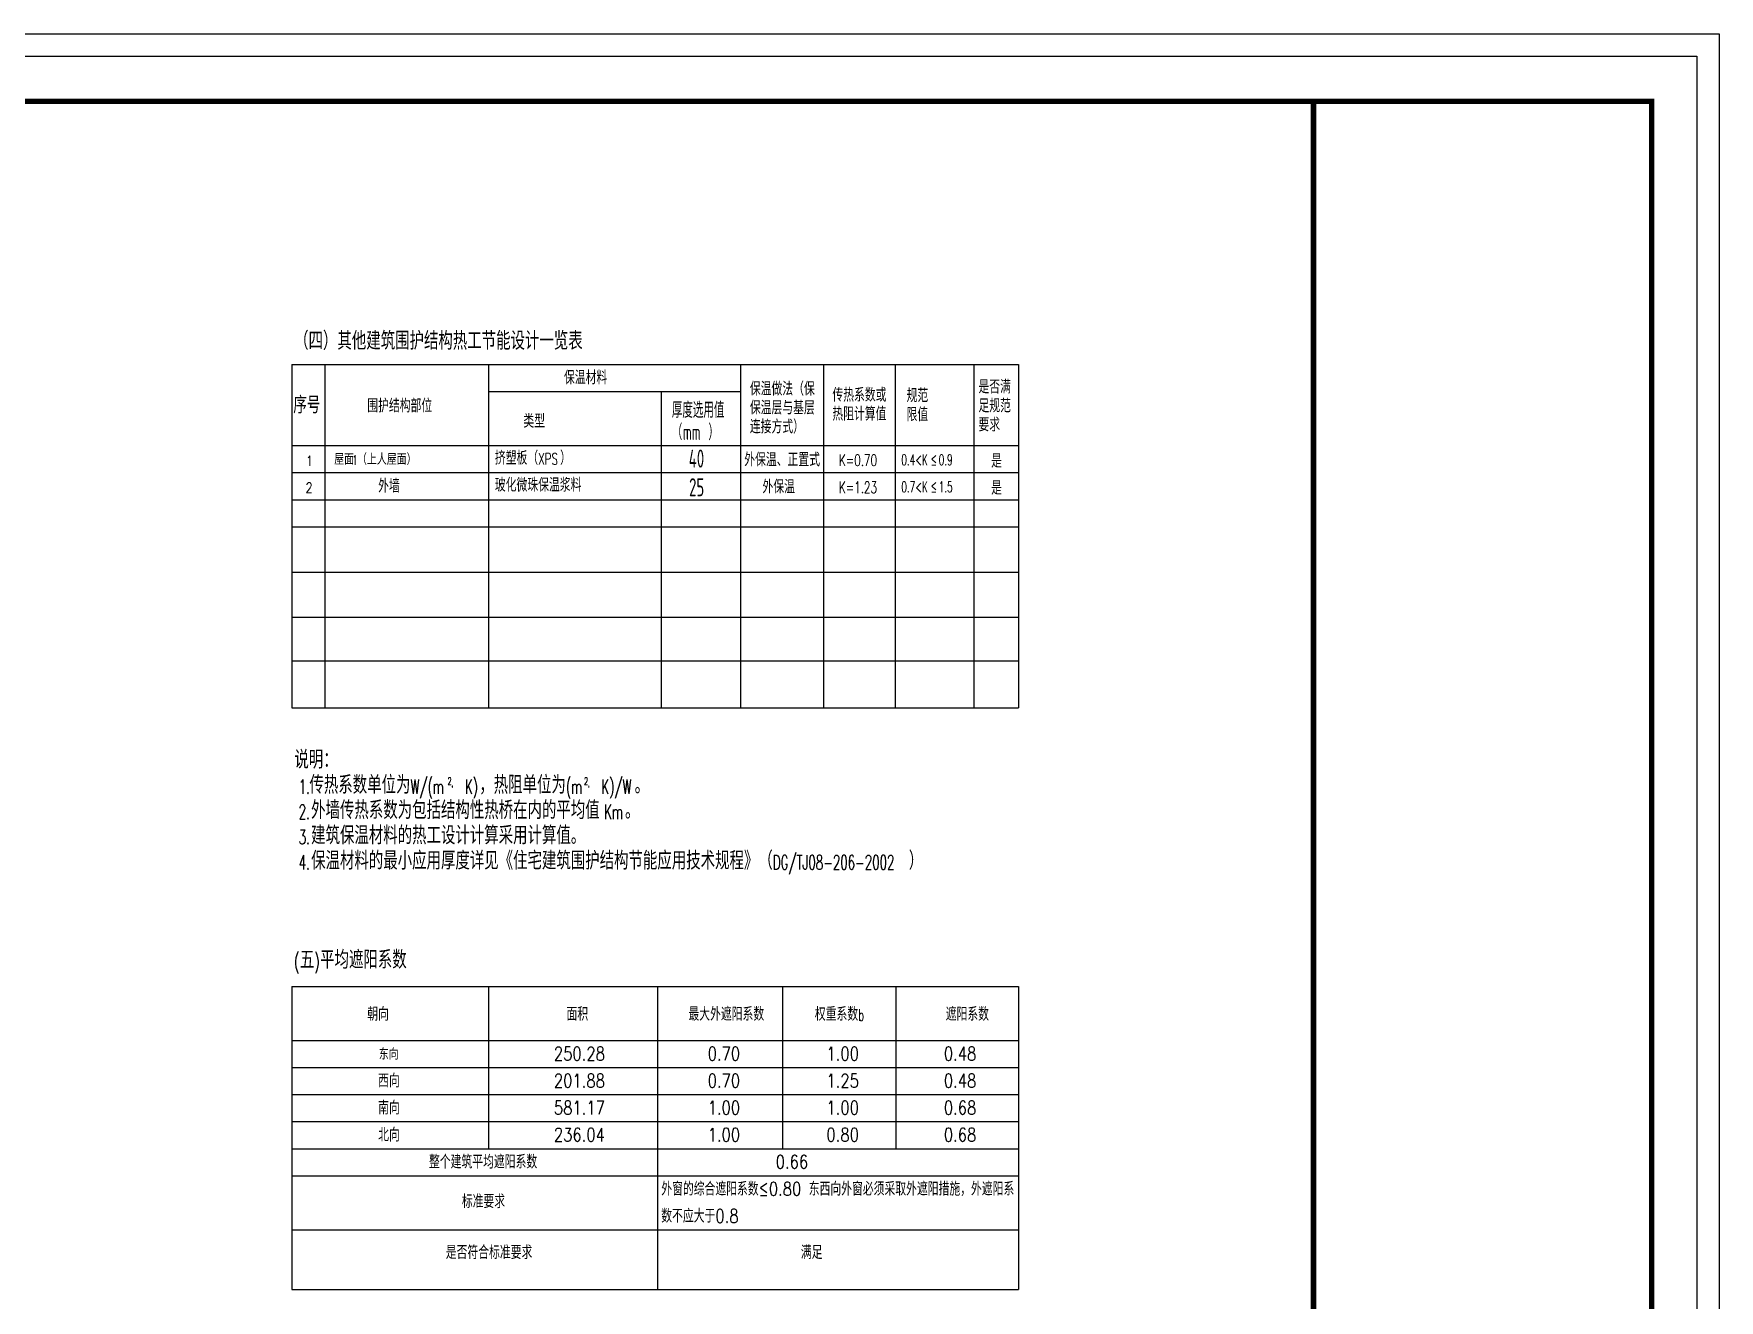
# Model space of a CAD drawing. Header units: millimetres. Extents: x -1048436 to -185795, y -983427 to 400387.
# Drawn here: x -715074 to -677687, y 372299 to 400387 of the extents above; entities that cross this region are included whole.
import ezdxf
from ezdxf.enums import TextEntityAlignment as Align

# ---------------------------------------------------------------- set-up
doc = ezdxf.new("R2010")
doc.units = ezdxf.units.MM
doc.header["$LTSCALE"] = 500
doc.layers.add('C-SHET-TTLB', color=11, linetype='Continuous')
doc.layers.add('建-文字', color=4, linetype='Continuous')
doc.styles.add('_HZTXT', font='SIMPLEX', dxfattribs={"width": 0.8, "bigfont": 'HZTXT'})
doc.styles.add('_ROMANS', font='ROMANS.shx', dxfattribs={"width": 0.6})
doc.styles.add('_SIMPLEX', font='SIMPLEX.shx', dxfattribs={"width": 0.8})
doc.styles.add('ECADI', font='hzs.shx', dxfattribs={"width": 0.7, "bigfont": 'hztxt.shx'})
doc.styles.add('XD2008', font='xd-hzs.shx', dxfattribs={"width": 0.7, "bigfont": 'xd-hztxt.shx'})
doc.styles.add('仿宋体', font='SIMPLEX', dxfattribs={"width": 0.8, "bigfont": 'HZTXT'})

# ---------------------------------------------------------------- blocks, each defined once
blk = doc.blocks.new('集团图框A1')
at = {"layer": 'C-SHET-TTLB'}
for points in [[(1095.85, -95.53), (1095.85, -699.53), (244.85, -699.53), (244.85, -95.53)], [(1090.85, -100.53), (1090.85, -694.53), (249.85, -694.53), (249.85, -100.53)]]:
    blk.add_lwpolyline(points, close=True, dxfattribs=at)
at = {"layer": 'C-SHET-TTLB', "const_width": 1.2}
blk.add_lwpolyline([(268.25, -110.53), (1080.85, -110.53), (1080.85, -684.53), (268.25, -684.53)], close=True, dxfattribs=at)
at = {"layer": 'C-SHET-TTLB'}
blk.add_lwpolyline([(1005.85, -110.53, 1.2, 1.2, 0), (1005.85, -684.53, 0.9, 0.9, 0)], format="xyseb", dxfattribs=at)
at = {"color": 2, "style": 'ECADI', "width": 0.7}
for tag, p in [('序号1', (1009.72, -381.88)), ('记要1', (1037.92, -381.9)), ('日期1', (1073.26, -381.71)), ('序号2', (1009.72, -387.77)), ('记要2', (1037.92, -387.79)), ('日期2', (1073.26, -387.6)), ('序号3', (1009.72, -393.63)), ('记要3', (1037.92, -393.65)), ('日期3', (1073.26, -393.46)), ('序号4', (1009.72, -399.51)), ('记要4', (1037.92, -399.53)), ('日期4', (1073.26, -399.35)), ('合作设计单位', (1042.53, -542.75)), ('审定人', (1041.84, -561.74)), ('审核人', (1041.84, -571.23)), ('设计总负责人', (1041.84, -580.99)), ('专业负责人', (1041.84, -591.72)), ('校对人', (1041.84, -601.96)), ('设计人', (1041.84, -611.83)), ('建设单位上', (1044.38, -619.93)), ('建设单位中', (1044.38, -623.89)), ('建设单位下', (1044.38, -627.74)), ('项目名称上', (1044.35, -632.3)), ('项目名称中', (1044.35, -636.38)), ('项目名称下', (1044.35, -640.33)), ('子项', (1043.59, -646.93)), ('图名上', (1044.47, -653.59)), ('图名中', (1044.47, -657.5)), ('图名下', (1044.47, -661.62)), ('工程编号', (1027.1, -667.58)), ('阶段', (1063.92, -667.61)), ('比例', (1025.96, -674.19)), ('专业', (1063.72, -673.97)), ('日期', (1026.1, -680.73)), ('图别、图号', (1066.05, -680.84))]:
    blk.add_attdef(tag, text='', height=3.5, dxfattribs=at).set_placement(p, align=Align.MIDDLE)
blk = doc.blocks.new('A1')
blk.add_blockref('集团图框A1', (-609654.51, -640037.88))

msp = doc.modelspace()

# ---------------------------------------------------------------- linework, layer by layer
at = {"layer": '建-文字'}
for p, q in [((-709351.1, 393052.9), (-693230.7, 393052.9)), ((-709351.1, 393052.9), (-709351.1, 385439.9)), ((-708620.7, 393052.9), (-708620.7, 385439.9)), ((-704989.1, 393052.9), (-704989.1, 385439.9)), ((-699393.6, 393052.9), (-699393.6, 385439.9)), ((-697557, 393052.9), (-697557, 385439.9)), ((-695969.6, 393052.9), (-695969.6, 385439.9)), ((-694219.3, 393052.9), (-694219.3, 385439.9)), ((-693230.7, 393052.9), (-693230.7, 385439.9)), ((-704989.1, 392452.9), (-699393.6, 392452.9)), ((-701156.1, 392452.9), (-701156.1, 385439.9)), ((-701156.1, 392452.9), (-701156.1, 385439.9)), ((-709351.1, 391252.9), (-693230.7, 391252.9)), ((-709351.1, 390652.9), (-693230.7, 390652.9)), ((-709351.1, 390052.9), (-693230.7, 390052.9)), ((-709351.1, 389452.9), (-693230.7, 389452.9)), ((-709351.1, 388449.7), (-693230.7, 388449.7)), ((-709351.1, 387446.4), (-693230.7, 387446.4)), ((-709351.1, 386482.6), (-693230.7, 386482.6)), ((-709351.1, 385439.9), (-693230.7, 385439.9)), ((-709351.1, 379261), (-693230.7, 379261)), ((-709351.1, 379261), (-709351.1, 372536.5)), ((-704989.1, 379261), (-704989.1, 375661)), ((-701240.6, 379261), (-701240.6, 372536.5)), ((-698467.9, 379261), (-698467.9, 375661)), ((-695952.4, 379261), (-695952.4, 375661)), ((-693230.7, 379261), (-693230.7, 372536.5)), ((-709351.1, 378061), (-693230.7, 378061)), ((-709351.1, 377461), (-693230.7, 377461)), ((-709351.1, 376861), (-693230.7, 376861)), ((-709351.1, 376261), (-693230.7, 376261)), ((-709351.1, 375661), (-693230.7, 375661)), ((-709351.1, 375061), (-693230.7, 375061)), ((-709351.1, 373861), (-693230.7, 373861)), ((-709351.1, 372536.5), (-693230.7, 372536.5))]:
    msp.add_line(p, q, dxfattribs=at)

# ---------------------------------------------------------------- block references
at = {"xscale": 100, "yscale": 100, "zscale": 100}
msp.add_blockref('A1', (60178179.3, 64413727.9), dxfattribs=at)

# ---------------------------------------------------------------- texts
at = {"layer": '建-文字', "linetype": 'Continuous', "style": '仿宋体'}
for s, height, width, p in [('（四）其他建筑围护结构热工节能设计一览表', 400, 0.8, (-709298.1, 393378.3)), ('说明：', 400, 0.8, (-709292.2, 384090.4)), ('传热系数单位为', 400, 0.8, (-708957.8, 383530.4)), ('，热阻单位为', 400, 0.8, (-705190.9, 383530.4)), ('1.', 320, 0.6, (-709195.5, 383530.4)), ('W/(m', 320, 0.6, (-706717.8, 383530.4)), ('2', 160, 0.6, (-705894.9, 383730.4)), ('·', 400, 0.8, (-705830.9, 383530.4)), ('K)', 320, 0.6, (-705510.9, 383530.4)), ('(m', 320, 0.6, (-703270.9, 383530.4)), ('2', 160, 0.6, (-702868.6, 383730.4)), ('·', 400, 0.8, (-702804.6, 383530.4)), ('K)/W', 320, 0.6, (-702484.6, 383530.4)), ('。', 400, 0.8, (-701744, 383530.4)), ('2.', 320, 0.6, (-709195.5, 382970.4)), ('外墙传热系数为包括结构性热桥在内的平均值', 400, 0.8, (-708921.2, 382970.4)), ('Km', 320, 0.6, (-702424.4, 382970.4)), ('建筑保温材料的热工设计计算采用计算值。', 400, 0.8, (-708921.2, 382410.4)), ('。', 400, 0.8, (-701958.1, 382970.4)), ('3.', 320, 0.6, (-709195.5, 382410.4)), ('4.', 320, 0.6, (-709195.5, 381850.4)), ('保温材料的最小应用厚度详见《住宅建筑围护结构节能应用技术规程》（', 400, 0.8, (-708921.2, 381850.4)), ('DG/TJ08-206-2002', 320, 0.6, (-698681.2, 381850.4)), ('）', 400, 0.8, (-695664, 381850.4)), ('(', 320, 0.6, (-709298.1, 379652.3)), ('五', 400, 0.8, (-709170.1, 379652.3)), (')', 320, 0.6, (-708850.1, 379652.3)), ('平均遮阳系数', 400, 0.8, (-708722.1, 379652.3))]:
    msp.add_text(s, height=height, dxfattribs=dict(at, width=width)).set_placement(p)
at = {"layer": '建-文字'}
for s, height, style, width, p in [('保温材料', 300, '_HZTXT', 0.8, (-703312.7, 392612.5)), ('保温做法（保', 300, '_HZTXT', 0.8, (-699189.5, 392363.4)), ('是否满', 300, '_HZTXT', 0.8, (-694119.1, 392407.7)), ('序号', 375, '_HZTXT', 0.8, (-709315.6, 391968.2)), ('围护结构部位', 300, '_HZTXT', 0.8, (-707675.7, 391987.9)), ('厚度选用值', 350, 'XD2008', 0.7, (-700919.3, 391866.7)), ('保温层与基层', 300, '_HZTXT', 0.8, (-699189.5, 391943.4)), ('传热系数或', 300, '_HZTXT', 0.8, (-697358.6, 392227.8)), ('规范', 300, '_HZTXT', 0.8, (-695713.5, 392214.1)), ('足规范', 300, '_HZTXT', 0.8, (-694119.1, 391987.7)), ('类型', 300, '_HZTXT', 0.8, (-704212.9, 391647.5)), ('连接方式）', 300, '_HZTXT', 0.8, (-699189.5, 391523.4)), ('热阻计算值', 300, '_HZTXT', 0.8, (-697358.6, 391807.8)), ('限值', 300, '_HZTXT', 0.8, (-695713.5, 391794.1)), ('要求', 300, '_HZTXT', 0.8, (-694119.1, 391567.7)), ('（', 350, 'XD2008', 0.7, (-700919.3, 391376.7)), ('mm', 350, 'XD2008', 0.7, (-700674.3, 391376.7)), ('）', 350, 'XD2008', 0.7, (-700108.9, 391376.7)), ('屋面', 250, '_HZTXT', 0.8, (-708409.7, 390827.1)), ('（上人屋面）', 250, '_HZTXT', 0.8, (-707903, 390827.1)), ('挤塑板（', 300, '_HZTXT', 0.8, (-704845.3, 390830.3)), ('XPS', 255, '_HZTXT', 0.658824, (-703885.3, 390830.3)), ('）', 300, '_HZTXT', 0.8, (-703397.3, 390830.3)), ('40', 400, 'XD2008', 0.7, (-700545.3, 390765.4)), ('外保温、正置式', 300, '_HZTXT', 0.8, (-699313.4, 390791.8)), ('是', 300, '_HZTXT', 0.8, (-693838.2, 390762.8)), ('1', 225, '_SIMPLEX', 0.8, (-709035.8, 390803)), ('1', 212.5, '_HZTXT', 0.658824, (-708009.7, 390827.1)), ('K=0.70', 255, '_HZTXT', 0.658824, (-697211.8, 390801.6)), ('0.4<K', 240, '_ROMANS', 0.6, (-695829.8, 390817.1)), ('≤', 240, '_ROMANS', 0.6, (-695178.3, 390817.1)), ('0.9', 240, '_ROMANS', 0.6, (-695000.1, 390817.1)), ('2', 225, '_SIMPLEX', 0.8, (-709043.5, 390208.2)), ('外墙', 300, '_HZTXT', 0.8, (-707434.6, 390211.3)), ('玻化微珠保温浆料', 300, '_HZTXT', 0.8, (-704845.3, 390230.3)), ('25', 400, 'XD2008', 0.7, (-700538.2, 390129.5)), ('外保温', 300, '_HZTXT', 0.8, (-698909.5, 390191.8)), ('K=1.23', 255, '_HZTXT', 0.658824, (-697211.8, 390198.7)), ('0.7<K', 240, '_ROMANS', 0.6, (-695829.8, 390217.1)), ('≤', 240, '_ROMANS', 0.6, (-695178.3, 390217.1)), ('1.5', 240, '_ROMANS', 0.6, (-695000.1, 390217.1)), ('是', 300, '_HZTXT', 0.8, (-693838.2, 390162.8)), ('朝向', 300, '_HZTXT', 0.8, (-707675.7, 378496.5)), ('面积', 300, '_HZTXT', 0.8, (-703256.8, 378496.5)), ('最大外遮阳系数', 300, '_HZTXT', 0.8, (-700552.1, 378496.5)), ('权重系数', 300, '_HZTXT', 0.8, (-697748.1, 378496.5)), ('b', 255, '_HZTXT', 0.658824, (-696788.1, 378496.5)), ('遮阳系数', 300, '_HZTXT', 0.8, (-694845.6, 378496.5)), ('东向', 250, '_HZTXT', 0.8, (-707420.5, 377635.2)), ('250.28', 300, '_HZTXT', 0.8, (-703536.2, 377619.4)), ('0.70', 300, '_HZTXT', 0.8, (-700126, 377619.4)), ('1.00', 300, '_HZTXT', 0.8, (-697490.8, 377619.4)), ('0.48', 300, '_HZTXT', 0.8, (-694886.4, 377619.4)), ('西向', 300, '_HZTXT', 0.8, (-707434.6, 377019.4)), ('201.88', 300, '_HZTXT', 0.8, (-703536.2, 377019.4)), ('0.70', 300, '_HZTXT', 0.8, (-700126, 377019.4)), ('1.25', 300, '_HZTXT', 0.8, (-697490.8, 377019.4)), ('0.48', 300, '_HZTXT', 0.8, (-694886.4, 377019.4)), ('南向', 300, '_HZTXT', 0.8, (-707434.6, 376419.4)), ('581.17', 300, '_HZTXT', 0.8, (-703536.2, 376419.4)), ('1.00', 300, '_HZTXT', 0.8, (-700126, 376419.4)), ('1.00', 300, '_HZTXT', 0.8, (-697490.8, 376419.4)), ('0.68', 300, '_HZTXT', 0.8, (-694886.4, 376419.4)), ('北向', 300, '_HZTXT', 0.8, (-707434.6, 375819.4)), ('236.04', 300, '_HZTXT', 0.8, (-703536.2, 375819.4)), ('1.00', 300, '_HZTXT', 0.8, (-700126, 375819.4)), ('0.80', 300, '_HZTXT', 0.8, (-697490.8, 375819.4)), ('0.68', 300, '_HZTXT', 0.8, (-694886.4, 375819.4)), ('整个建筑平均遮阳系数', 300, '_HZTXT', 0.8, (-706307.2, 375219.4)), ('0.66', 300, '_HZTXT', 0.8, (-698614.8, 375219.4)), ('标准要求', 300, '_HZTXT', 0.8, (-705577.9, 374341.9)), ('外窗的综合遮阳系数≤0.80 东西向外窗必须采取外遮阳措施，外遮阳系', 300, '_HZTXT', 0.8, (-701154.6, 374619.4)), ('数不应大于0.8', 300, '_HZTXT', 0.8, (-701154.6, 374019.4)), ('是否符合标准要求', 300, '_HZTXT', 0.8, (-705934.9, 373211.8)), ('满足', 300, '_HZTXT', 0.8, (-698058.7, 373211.8))]:
    msp.add_text(s, height=height, dxfattribs=dict(at, style=style, width=width)).set_placement(p)

doc.saveas('drawing.dxf')
